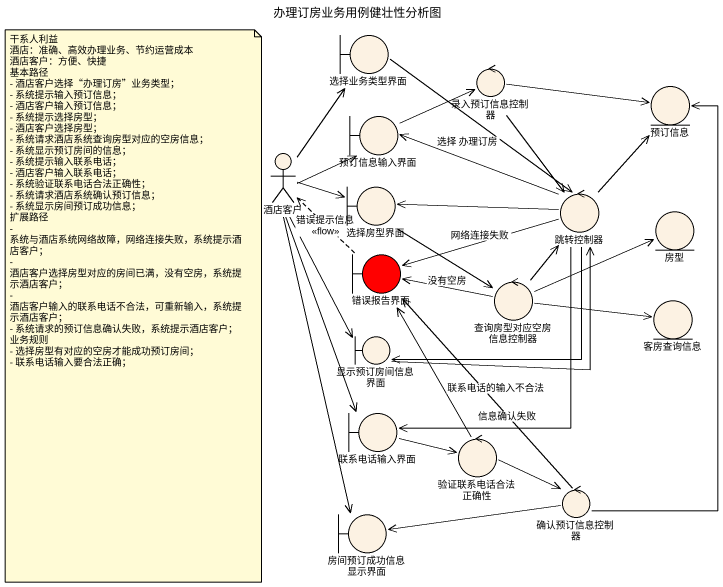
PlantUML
@startuml
title 办理订房业务用例健壮性分析图
boundary 选择业务类型界面 #FCF2E3
control 录入预订信息控制器 #FCF2E3
boundary 预订信息输入界面 #FCF2E3
entity 预订信息 #FCF2E3
actor 酒店客户 #FCF2E3
boundary 选择房型界面 #FCF2E3
control 跳转控制器 #FCF2E3
entity 房型 #FCF2E3
boundary 错误报告界面 #FF0000
control 查询房型对应空房信息控制器 #FCF2E3
entity 客房查询信息 #FCF2E3
boundary 显示预订房间信息界面 #FCF2E3
boundary 联系电话输入界面 #FCF2E3
control 验证联系电话合法正确性 #FCF2E3
boundary 房间预订成功信息显示界面 #FCF2E3
control 确认预订信息控制器 #FCF2E3
选择业务类型界面 --> 跳转控制器 : 选择 办理订房
录入预订信息控制器 -right-> 预订信息
录入预订信息控制器 --> 跳转控制器
预订信息输入界面 -right-> 录入预订信息控制器
酒店客户 -up-> 选择业务类型界面
酒店客户 -right-> 预订信息输入界面
酒店客户 -right-> 选择房型界面
酒店客户 --> 显示预订房间信息界面
酒店客户 --> 联系电话输入界面
酒店客户 --> 房间预订成功信息显示界面
选择房型界面 --> 查询房型对应空房信息控制器
跳转控制器 -left-> 预订信息输入界面
跳转控制器 -up-> 预订信息
跳转控制器 -left-> 选择房型界面
跳转控制器 -left-> 错误报告界面 : 网络连接失败
跳转控制器 --> 显示预订房间信息界面
跳转控制器 --> 联系电话输入界面
错误报告界面 .up.> 酒店客户 : 错误提示信息\n<<flow>>
查询房型对应空房信息控制器 -up-> 跳转控制器
查询房型对应空房信息控制器 -right-> 房型
查询房型对应空房信息控制器 -left-> 错误报告界面 : 没有空房
查询房型对应空房信息控制器 -right-> 客房查询信息
显示预订房间信息界面 -up-> 跳转控制器
联系电话输入界面 -right-> 验证联系电话合法正确性
验证联系电话合法正确性 -up-> 错误报告界面 : 联系电话的输入不合法
验证联系电话合法正确性 -right-> 确认预订信息控制器
确认预订信息控制器 -up-> 预订信息
确认预订信息控制器 -up-> 错误报告界面 : 信息确认失败
确认预订信息控制器 -left-> 房间预订成功信息显示界面
note as N1
  干系人利益
  酒店：准确、高效办理业务、节约运营成本
  酒店客户：方便、快捷
  基本路径
  - 酒店客户选择“办理订房”业务类型；
  - 系统提示输入预订信息；
  - 酒店客户输入预订信息；
  - 系统提示选择房型；
  - 酒店客户选择房型；
  - 系统请求酒店系统查询房型对应的空房信息；
  - 系统显示预订房间的信息；
  - 系统提示输入联系电话；
  - 酒店客户输入联系电话；
  - 系统验证联系电话合法正确性；
  - 系统请求酒店系统确认预订信息；
  - 系统显示房间预订成功信息；
  扩展路径
  - 系统与酒店系统网络故障，网络连接失败，系统提示酒店客户；
  - 酒店客户选择房型对应的房间已满，没有空房，系统提示酒店客户；
  - 酒店客户输入的联系电话不合法，可重新输入，系统提示酒店客户；
  - 系统请求的预订信息确认失败，系统提示酒店客户；
  业务规则
  - 选择房型有对应的空房才能成功预订房间；
  - 联系电话输入要合法正确；
end note
@enduml
